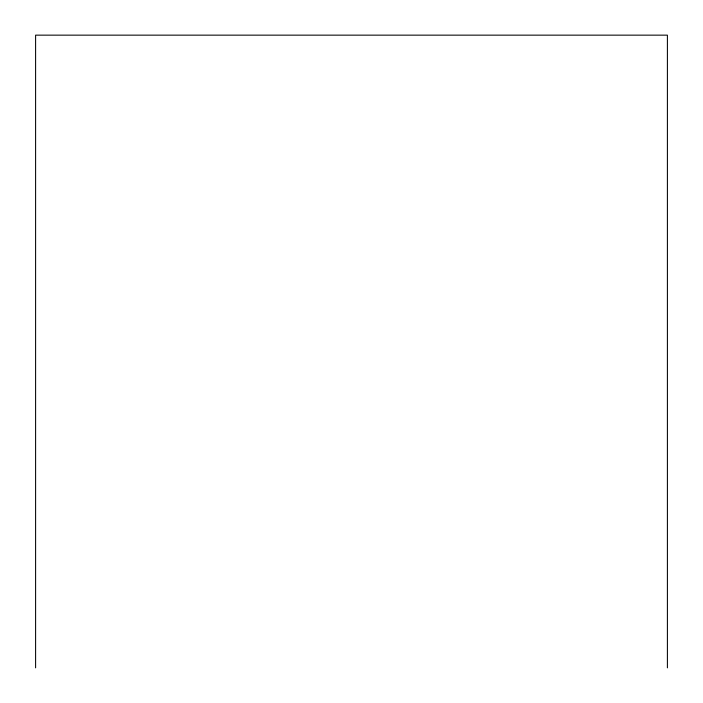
<?xml version="1.0" encoding="UTF-8"?>
<svg xmlns="http://www.w3.org/2000/svg" width="703" height="703" viewBox="0 0 703 703"><rect width="100%" height="100%" fill="white"/><g stroke="black" fill="none" stroke-linecap="round" stroke-linejoin="round"><path stroke-width="1.05" d="M667.402 667.85L667.402 35.15L35.598 35.15L35.598 667.85"/></g></svg>
